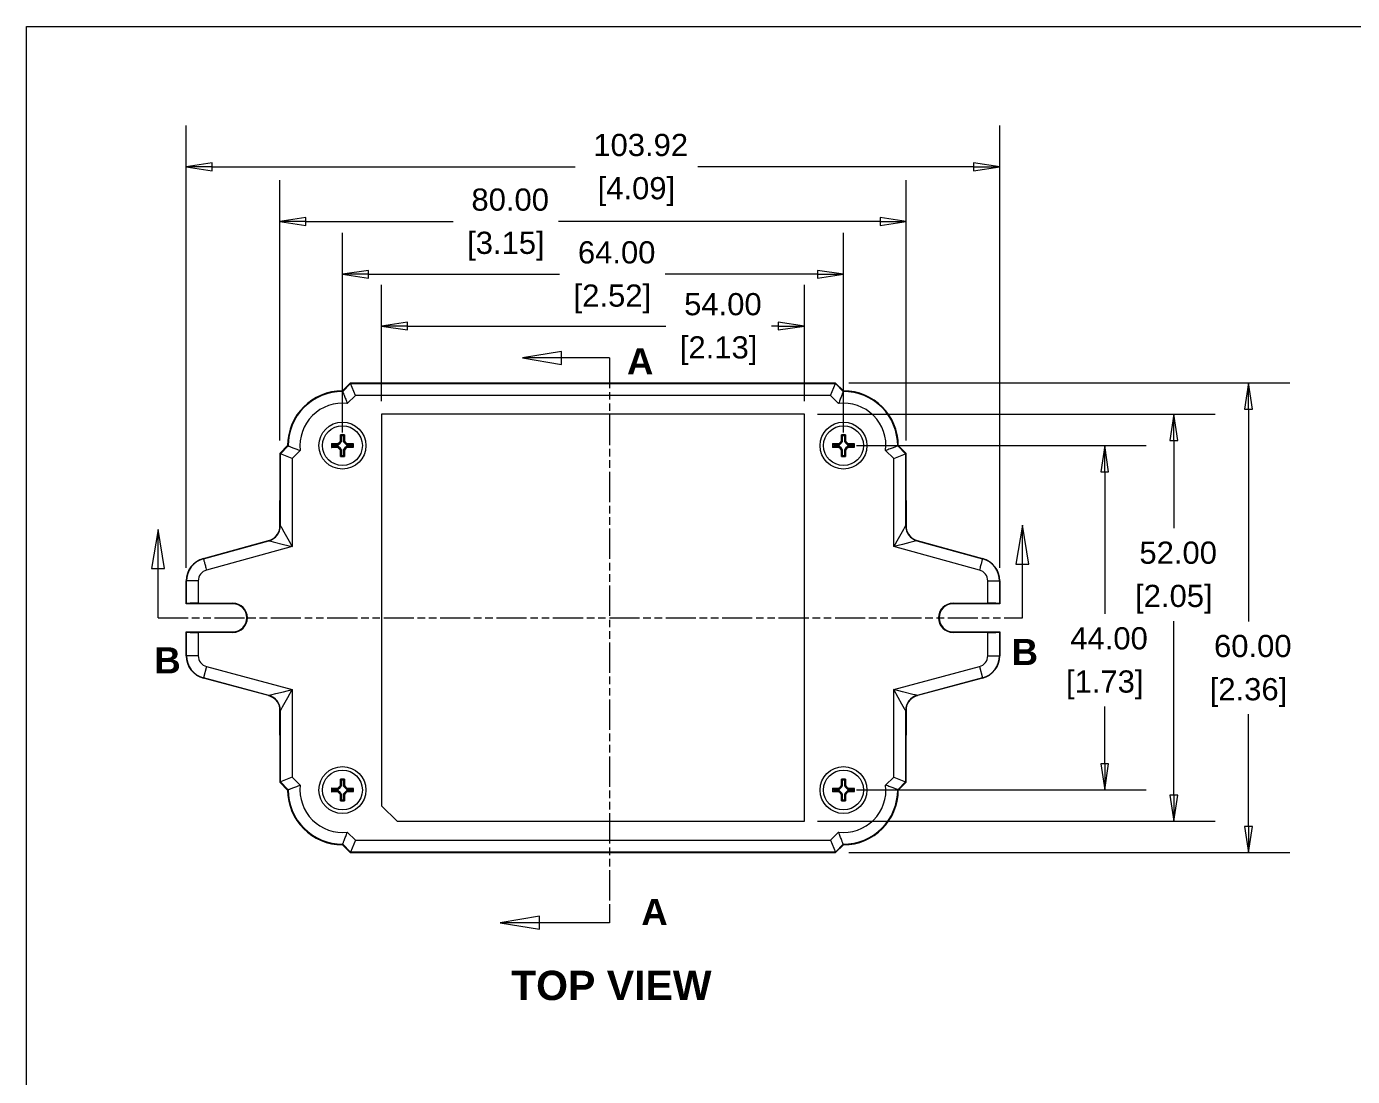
# Model space of a CAD drawing. Header units: millimetres. Extents: x 8 to 457, y 8 to 352.
# Drawn here: x 12.7 to 182.1, y 213 to 347.1 of the extents above; entities that cross this region are included whole.
import ezdxf

# ---------------------------------------------------------------- set-up
doc = ezdxf.new("R2010")
doc.units = ezdxf.units.MM
doc.header["$LTSCALE"] = 1.666667
doc.linetypes.add('DOUBLE_DASH_CHAIN', pattern=[1.2403, 0.6614, -0.0827, 0.1654, -0.0827, 0.1654, -0.0827])
for name, color, linetype, lineweight in [('Dimension (ANSI)', 7, 'Continuous', 9), ('Section Line (ANSI)', 7, 'DOUBLE_DASH_CHAIN', 9), ('Sketch Geometry (ANSI)', 7, 'Continuous', 9), ('Symbol (ANSI)', 7, 'Continuous', 9), ('Visible (ANSI)', 7, 'Continuous', 9), ('Visible Narrow (ANSI)', 7, 'Continuous', 9)]:
    doc.layers.add(name, color=color, linetype=linetype, lineweight=lineweight)
doc.styles.add('Label Text (ANSI)', font='arialbd.ttf')
doc.styles.add('Note Text (ANSI)', font='arial.ttf')
doc.styles.add('Text Style95', font='arialbd.ttf')
doc.dimstyles.new('Default - mm_inch (ANSI)', dxfattribs={"dimscale": 1.666667, "dimtxt": 1.7, "dimasz": 2, "dimexe": 3.175, "dimexo": 1, "dimgap": 0.8, "dimtad": 0, "dimtih": 1, "dimtoh": 1, "dimrnd": 1e-08, "dimzin": 4, "dimdsep": 46, "dimtxsty": 'Note Text (ANSI)', "dimblk": 'Filled-1', "dimcen": 0.09, "dimdle": 10, "dimclrd": 256, "dimclre": 256, "dimclrt": 256, "dimadec": 1, "dimazin": 0, "dimtfac": 1.176471, "dimtofl": 0, "dimtmove": 0, "dimatfit": 3, "dimfxl": 0, "dimtolj": 1, "dimtzin": 0, "dimlwd": -1, "dimlwe": -1, "dimarcsym": 0})

# ---------------------------------------------------------------- blocks, each defined once
blk = doc.blocks.new('Borders Default Border')
at = {"layer": 'Sketch Geometry (ANSI)', "flags": 128}
blk.add_lwpolyline([(7.62, 7.62), (7.62, 208.28), (271.78, 208.28), (271.78, 7.62), (7.62, 7.62)], dxfattribs=at)
blk = doc.blocks.new('2dTransSection0')
at = {"layer": 'Section Line (ANSI)', "linetype": 'Continuous'}
for p, q in [((48.62, 183.38), (45.62, 182.88)), ((48.62, 182.38), (48.62, 183.38)), ((48.62, 182.88), (45.62, 182.88)), ((45.62, 182.88), (48.62, 182.38)), ((52.31, 182.88), (48.62, 182.88)), ((52.31, 182.88), (52.31, 181.47)), ((52.31, 140.99), (52.31, 139.58)), ((46.93, 140.08), (43.93, 139.58)), ((46.93, 139.58), (43.93, 139.58)), ((43.93, 139.58), (46.93, 139.08)), ((46.93, 139.08), (46.93, 140.08)), ((52.31, 139.58), (46.93, 139.58))]:
    blk.add_line(p, q, dxfattribs=at)
at = {"layer": 'Section Line (ANSI)', "linetype": 'DOUBLE_DASH_CHAIN', "ltscale": 2.110979}
blk.add_line((52.31, 182.88), (52.31, 139.58), dxfattribs=at)
at = {"layer": 'Section Line (ANSI)', "linetype": 'Continuous', "flags": 128}
for points in [[(48.62, 183.38), (45.62, 182.88), (48.62, 182.38), (48.62, 183.38)], [(46.93, 140.08), (43.93, 139.58), (46.93, 139.08), (46.93, 140.08)]]:
    blk.add_lwpolyline(points, dxfattribs=at)
at = {"layer": 'Section Line (ANSI)'}
for points in [[(48.62, 183.38), (45.62, 182.88), (48.62, 182.38), (48.62, 183.38)], [(46.93, 140.08), (43.93, 139.58), (46.93, 139.08), (46.93, 140.08)]]:
    blk.add_solid(points, dxfattribs=at)
at = {"layer": 'Section Line (ANSI)', "char_height": 2, "attachment_point": 7, "style": 'Label Text (ANSI)'}
for insert in [(53.64, 181.62), (54.74, 139.41)]:
    blk.add_mtext('A', dxfattribs=dict(at, insert=insert))
blk = doc.blocks.new('2dTransSection1')
at = {"layer": 'Section Line (ANSI)', "linetype": 'Continuous'}
for p, q in [((17.7, 169.73), (17.2, 166.73)), ((17.7, 166.73), (17.7, 169.73)), ((18.2, 166.73), (17.7, 169.73)), ((83.94, 170.06), (83.44, 167.06)), ((83.94, 167.06), (83.94, 170.06)), ((84.44, 167.06), (83.94, 170.06)), ((17.2, 166.73), (18.2, 166.73)), ((17.7, 162.95), (17.7, 166.73)), ((83.44, 167.06), (84.44, 167.06)), ((83.94, 162.95), (83.94, 167.06)), ((17.7, 162.95), (19.08, 162.95)), ((82.56, 162.95), (83.94, 162.95))]:
    blk.add_line(p, q, dxfattribs=at)
at = {"layer": 'Section Line (ANSI)', "linetype": 'DOUBLE_DASH_CHAIN', "ltscale": 2.09163}
blk.add_line((17.7, 162.95), (83.94, 162.95), dxfattribs=at)
at = {"layer": 'Section Line (ANSI)', "linetype": 'Continuous', "flags": 128}
for points in [[(18.2, 166.73), (17.7, 169.73), (17.2, 166.73), (18.2, 166.73)], [(84.44, 167.06), (83.94, 170.06), (83.44, 167.06), (84.44, 167.06)]]:
    blk.add_lwpolyline(points, dxfattribs=at)
at = {"layer": 'Section Line (ANSI)'}
for points in [[(18.2, 166.73), (17.7, 169.73), (17.2, 166.73), (18.2, 166.73)], [(84.44, 167.06), (83.94, 170.06), (83.44, 167.06), (84.44, 167.06)]]:
    blk.add_solid(points, dxfattribs=at)
at = {"layer": 'Section Line (ANSI)', "char_height": 2, "attachment_point": 7, "style": 'Label Text (ANSI)'}
for insert in [(17.42, 158.69), (83.12, 159.33)]:
    blk.add_mtext('B', dxfattribs=dict(at, insert=insert))
blk = doc.blocks.new('Filled-1')
at = {"color": 0}
for p, q in [((0, 0), (-1, 0.15)), ((-1, 0.15), (-1, -0.15)), ((-1, 0), (0, 0)), ((-1, -0.15), (0, 0))]:
    blk.add_line(p, q, dxfattribs=at)
at = {"color": 0, "flags": 128}
blk.add_lwpolyline([(-1, -0.15), (0, 0), (-1, 0.15), (-1, -0.15)], dxfattribs=at)
at = {"color": 0}
blk.add_solid([(-1, -0.15), (0, 0), (-1, 0.15), (-1, -0.15)], dxfattribs=at)
blk = doc.blocks.new('*D13')
at = {"layer": 'Defpoints', "color": 0, "transparency": 16777216}
for p in [(116.05, 301.59), (116.05, 241.59), (168.78, 241.59)]:
    blk.add_point(p, dxfattribs=at)
at = {"layer": 'Dimension (ANSI)', "transparency": 16777216}
for p, q in [((117.72, 301.59), (174.07, 301.59)), ((168.78, 298.25), (168.78, 271.12)), ((168.78, 244.92), (168.78, 259.26)), ((117.72, 241.59), (174.07, 241.59))]:
    blk.add_line(p, q, dxfattribs=at)
at = {"layer": 'Dimension (ANSI)', "transparency": 16777216, "xscale": 3.333333333333333, "yscale": 3.333333333333333, "zscale": 3.333333333333333}
for p, rotation in [((168.78, 301.59), 90), ((168.78, 241.59), 270)]:
    blk.add_blockref('Filled-1', p, dxfattribs=dict(at, rotation=rotation))
at = {"layer": 'Dimension (ANSI)', "transparency": 16777216, "char_height": 2.833, "attachment_point": 5, "style": 'Note Text (ANSI)'}
for s, insert in [('\\A1; 60.00', (168.78, 267.97)), ('\\A1;[2.36]', (168.78, 262.04))]:
    blk.add_mtext(s, dxfattribs=dict(at, insert=insert))
blk = doc.blocks.new('*D17')
at = {"layer": 'Defpoints', "color": 0, "transparency": 16777216}
for p in [(125.05, 322.22), (45.05, 292.59), (125.05, 292.59)]:
    blk.add_point(p, dxfattribs=at)
at = {"layer": 'Dimension (ANSI)', "transparency": 16777216}
for p, q in [((45.05, 294.25), (45.05, 327.51)), ((125.05, 294.25), (125.05, 327.51)), ((48.39, 322.22), (67.19, 322.22)), ((121.72, 322.22), (80.67, 322.22))]:
    blk.add_line(p, q, dxfattribs=at)
at = {"layer": 'Dimension (ANSI)', "transparency": 16777216, "xscale": 3.333333333333333, "yscale": 3.333333333333333, "zscale": 3.333333333333333, "rotation": 180}
blk.add_blockref('Filled-1', (45.05, 322.22), dxfattribs=at)
at = {"layer": 'Dimension (ANSI)', "transparency": 16777216, "xscale": 3.333333333333333, "yscale": 3.333333333333333, "zscale": 3.333333333333333}
blk.add_blockref('Filled-1', (125.05, 322.22), dxfattribs=at)
at = {"layer": 'Dimension (ANSI)', "transparency": 16777216, "char_height": 2.833, "attachment_point": 5, "style": 'Note Text (ANSI)'}
for s, insert in [('\\A1; 80.00', (73.93, 325)), ('\\A1;[3.15]', (73.93, 319.07))]:
    blk.add_mtext(s, dxfattribs=dict(at, insert=insert))
blk = doc.blocks.new('*D18')
at = {"layer": 'Defpoints', "color": 0, "transparency": 16777216}
for p in [(53.05, 315.48), (53.05, 293.59), (117.05, 293.59)]:
    blk.add_point(p, dxfattribs=at)
at = {"layer": 'Dimension (ANSI)', "transparency": 16777216}
for p, q in [((53.05, 295.25), (53.05, 320.77)), ((117.05, 295.25), (117.05, 320.77)), ((56.39, 315.48), (80.79, 315.48)), ((113.72, 315.48), (94.27, 315.48))]:
    blk.add_line(p, q, dxfattribs=at)
at = {"layer": 'Dimension (ANSI)', "transparency": 16777216, "xscale": 3.333333333333333, "yscale": 3.333333333333333, "zscale": 3.333333333333333, "rotation": 180}
blk.add_blockref('Filled-1', (53.05, 315.48), dxfattribs=at)
at = {"layer": 'Dimension (ANSI)', "transparency": 16777216, "xscale": 3.333333333333333, "yscale": 3.333333333333333, "zscale": 3.333333333333333}
blk.add_blockref('Filled-1', (117.05, 315.48), dxfattribs=at)
at = {"layer": 'Dimension (ANSI)', "transparency": 16777216, "char_height": 2.833, "attachment_point": 5, "style": 'Note Text (ANSI)'}
for s, insert in [('\\A1; 64.00', (87.53, 318.26)), ('\\A1;[2.52]', (87.53, 312.33))]:
    blk.add_mtext(s, dxfattribs=dict(at, insert=insert))
blk = doc.blocks.new('*D19')
at = {"layer": 'Defpoints', "color": 0, "transparency": 16777216}
for p in [(117.05, 293.59), (117.05, 249.59), (150.42, 249.59)]:
    blk.add_point(p, dxfattribs=at)
at = {"layer": 'Dimension (ANSI)', "transparency": 16777216}
for p, q in [((118.72, 293.59), (155.71, 293.59)), ((150.42, 290.25), (150.42, 272.1)), ((150.42, 252.92), (150.42, 260.24)), ((118.72, 249.59), (155.71, 249.59))]:
    blk.add_line(p, q, dxfattribs=at)
at = {"layer": 'Dimension (ANSI)', "transparency": 16777216, "xscale": 3.333333333333333, "yscale": 3.333333333333333, "zscale": 3.333333333333333}
for p, rotation in [((150.42, 293.59), 90), ((150.42, 249.59), 270)]:
    blk.add_blockref('Filled-1', p, dxfattribs=dict(at, rotation=rotation))
at = {"layer": 'Dimension (ANSI)', "transparency": 16777216, "char_height": 2.833, "attachment_point": 5, "style": 'Note Text (ANSI)'}
for s, insert in [('\\A1; 44.00', (150.42, 268.95)), ('\\A1;[1.73]', (150.42, 263.02))]:
    blk.add_mtext(s, dxfattribs=dict(at, insert=insert))
blk = doc.blocks.new('*D35')
at = {"layer": 'Defpoints', "color": 0, "transparency": 16777216}
for p in [(137.01, 329.2), (33.09, 276.3), (137.01, 276.3)]:
    blk.add_point(p, dxfattribs=at)
at = {"layer": 'Dimension (ANSI)', "transparency": 16777216}
for p, q in [((33.09, 277.97), (33.09, 334.49)), ((137.01, 277.97), (137.01, 334.49)), ((36.42, 329.2), (82.77, 329.2)), ((133.68, 329.2), (98.43, 329.2))]:
    blk.add_line(p, q, dxfattribs=at)
at = {"layer": 'Dimension (ANSI)', "transparency": 16777216, "xscale": 3.333333333333333, "yscale": 3.333333333333333, "zscale": 3.333333333333333, "rotation": 180}
blk.add_blockref('Filled-1', (33.09, 329.2), dxfattribs=at)
at = {"layer": 'Dimension (ANSI)', "transparency": 16777216, "xscale": 3.333333333333333, "yscale": 3.333333333333333, "zscale": 3.333333333333333}
blk.add_blockref('Filled-1', (137.01, 329.2), dxfattribs=at)
at = {"layer": 'Dimension (ANSI)', "transparency": 16777216, "attachment_point": 5, "style": 'Note Text (ANSI)'}
for s, insert, char_height in [('\\A1; 103.92', (90.6, 331.98), 2.8333), ('\\A1;[4.09]', (90.6, 326.05), 2.833)]:
    blk.add_mtext(s, dxfattribs=dict(at, insert=insert, char_height=char_height))
blk = doc.blocks.new('*D36')
at = {"layer": 'Defpoints', "color": 0, "transparency": 16777216}
for p in [(112.05, 297.59), (112.05, 245.59), (159.25, 245.59)]:
    blk.add_point(p, dxfattribs=at)
at = {"layer": 'Dimension (ANSI)', "transparency": 16777216}
for p, q in [((113.72, 297.59), (164.54, 297.59)), ((159.25, 294.25), (159.25, 283.04)), ((159.25, 248.92), (159.25, 271.18)), ((113.72, 245.59), (164.54, 245.59))]:
    blk.add_line(p, q, dxfattribs=at)
at = {"layer": 'Dimension (ANSI)', "transparency": 16777216, "xscale": 3.333333333333333, "yscale": 3.333333333333333, "zscale": 3.333333333333333}
for p, rotation in [((159.25, 297.59), 90), ((159.25, 245.59), 270)]:
    blk.add_blockref('Filled-1', p, dxfattribs=dict(at, rotation=rotation))
at = {"layer": 'Dimension (ANSI)', "transparency": 16777216, "char_height": 2.833, "attachment_point": 5, "style": 'Note Text (ANSI)'}
for s, insert in [('\\A1; 52.00', (159.25, 279.89)), ('\\A1;[2.05]', (159.25, 273.96))]:
    blk.add_mtext(s, dxfattribs=dict(at, insert=insert))
blk = doc.blocks.new('*D37')
at = {"layer": 'Defpoints', "color": 0, "transparency": 16777216}
for p in [(112.05, 308.86), (58.05, 297.59), (112.05, 297.59)]:
    blk.add_point(p, dxfattribs=at)
at = {"layer": 'Dimension (ANSI)', "transparency": 16777216}
for p, q in [((58.05, 299.25), (58.05, 314.15)), ((112.05, 299.25), (112.05, 314.15)), ((61.39, 308.86), (94.36, 308.86)), ((108.72, 308.86), (107.84, 308.86))]:
    blk.add_line(p, q, dxfattribs=at)
at = {"layer": 'Dimension (ANSI)', "transparency": 16777216, "xscale": 3.333333333333333, "yscale": 3.333333333333333, "zscale": 3.333333333333333, "rotation": 180}
blk.add_blockref('Filled-1', (58.05, 308.86), dxfattribs=at)
at = {"layer": 'Dimension (ANSI)', "transparency": 16777216, "xscale": 3.333333333333333, "yscale": 3.333333333333333, "zscale": 3.333333333333333}
blk.add_blockref('Filled-1', (112.05, 308.86), dxfattribs=at)
at = {"layer": 'Dimension (ANSI)', "transparency": 16777216, "char_height": 2.833, "attachment_point": 5, "style": 'Note Text (ANSI)'}
for s, insert in [('\\A1; 54.00', (101.1, 311.64)), ('\\A1;[2.13]', (101.1, 305.71))]:
    blk.add_mtext(s, dxfattribs=dict(at, insert=insert))

msp = doc.modelspace()

# ---------------------------------------------------------------- linework, layer by layer
at = {"layer": 'Visible (ANSI)'}
for p, q in [((54.0517, 301.5869), (53.0517, 300.5869)), ((116.0517, 301.5869), (54.0517, 301.5869)), ((54.0847, 301.5073), (54.0517, 301.5869)), ((54.7058, 300.0079), (54.0847, 301.5073)), ((115.3976, 300.0079), (116.0187, 301.5073)), ((116.0187, 301.5073), (116.0517, 301.5869)), ((117.0517, 300.5869), (116.0517, 301.5869)), ((112.0517, 297.5869), (58.0517, 297.5869)), ((58.0517, 297.5869), (58.0517, 247.5869)), ((112.0517, 245.5869), (112.0517, 297.5869)), ((52.8017, 294.1644), (52.8017, 294.9644)), ((52.9428, 294.1128), (52.9428, 294.8411)), ((53.1606, 294.8411), (53.1606, 294.1128)), ((53.3017, 294.9644), (53.3017, 294.1644)), ((116.8017, 294.1644), (116.8017, 294.9644)), ((116.9428, 294.1128), (116.9428, 294.8411)), ((117.1606, 294.8411), (117.1606, 294.1128)), ((117.3017, 294.9644), (117.3017, 294.1644)), ((46.0517, 293.5869), (45.0517, 292.5869)), ((51.6742, 293.8369), (52.4742, 293.8369)), ((52.4742, 293.3369), (51.6742, 293.3369)), ((51.7975, 293.6959), (52.5258, 293.6959)), ((52.5258, 293.478), (51.7975, 293.478)), ((52.4742, 293.8369), (52.6517, 293.9869)), ((52.4742, 293.8369), (52.5258, 293.6959)), ((52.4742, 293.3369), (52.5258, 293.478)), ((52.6517, 293.1869), (52.4742, 293.3369)), ((52.5258, 293.6959), (52.7518, 293.8868)), ((52.7518, 293.287), (52.5258, 293.478)), ((52.6517, 293.9869), (52.8017, 294.1644)), ((52.6517, 293.9869), (52.7518, 293.8868)), ((52.6517, 293.1869), (52.7518, 293.287)), ((52.8017, 293.0094), (52.6517, 293.1869)), ((52.7518, 293.8868), (52.9428, 294.1128)), ((52.9428, 293.061), (52.7518, 293.287)), ((52.8017, 294.1644), (52.9428, 294.1128)), ((52.8017, 293.0094), (52.9428, 293.061)), ((52.8017, 292.2094), (52.8017, 293.0094)), ((52.9428, 292.3327), (52.9428, 293.061)), ((53.3017, 294.1644), (53.1606, 294.1128)), ((53.1606, 294.1128), (53.3516, 293.8868)), ((53.3516, 293.287), (53.1606, 293.061)), ((53.3017, 293.0094), (53.1606, 293.061)), ((53.1606, 293.061), (53.1606, 292.3327)), ((53.3017, 294.1644), (53.4517, 293.9869)), ((53.4517, 293.1869), (53.3017, 293.0094)), ((53.3017, 293.0094), (53.3017, 292.2094)), ((53.4517, 293.9869), (53.3516, 293.8868)), ((53.3516, 293.8868), (53.5776, 293.6959)), ((53.5776, 293.478), (53.3516, 293.287)), ((53.4517, 293.1869), (53.3516, 293.287)), ((53.4517, 293.9869), (53.6292, 293.8369)), ((53.6292, 293.3369), (53.4517, 293.1869)), ((53.6292, 293.8369), (53.5776, 293.6959)), ((53.5776, 293.6959), (54.3059, 293.6959)), ((53.6292, 293.3369), (53.5776, 293.478)), ((54.3059, 293.478), (53.5776, 293.478)), ((53.6292, 293.8369), (54.4292, 293.8369)), ((54.4292, 293.3369), (53.6292, 293.3369)), ((115.6742, 293.8369), (116.4742, 293.8369)), ((116.4742, 293.3369), (115.6742, 293.3369)), ((115.7975, 293.6959), (116.5258, 293.6959)), ((116.5258, 293.478), (115.7975, 293.478)), ((116.4742, 293.8369), (116.6517, 293.9869)), ((116.4742, 293.8369), (116.5258, 293.6959)), ((116.4742, 293.3369), (116.5258, 293.478)), ((116.6517, 293.1869), (116.4742, 293.3369)), ((116.5258, 293.6959), (116.7518, 293.8868)), ((116.7518, 293.287), (116.5258, 293.478)), ((116.6517, 293.9869), (116.8017, 294.1644)), ((116.6517, 293.9869), (116.7518, 293.8868)), ((116.6517, 293.1869), (116.7518, 293.287)), ((116.8017, 293.0094), (116.6517, 293.1869)), ((116.7518, 293.8868), (116.9428, 294.1128)), ((116.9428, 293.061), (116.7518, 293.287)), ((116.8017, 294.1644), (116.9428, 294.1128)), ((116.8017, 293.0094), (116.9428, 293.061)), ((116.8017, 292.2094), (116.8017, 293.0094)), ((116.9428, 292.3327), (116.9428, 293.061)), ((117.3017, 294.1644), (117.1606, 294.1128)), ((117.1606, 294.1128), (117.3516, 293.8868)), ((117.3516, 293.287), (117.1606, 293.061)), ((117.3017, 293.0094), (117.1606, 293.061)), ((117.1606, 293.061), (117.1606, 292.3327)), ((117.3017, 294.1644), (117.4517, 293.9869)), ((117.4517, 293.1869), (117.3017, 293.0094)), ((117.3017, 293.0094), (117.3017, 292.2094)), ((117.4517, 293.9869), (117.3516, 293.8868)), ((117.3516, 293.8868), (117.5776, 293.6959)), ((117.5776, 293.478), (117.3516, 293.287)), ((117.4517, 293.1869), (117.3516, 293.287)), ((117.4517, 293.9869), (117.6292, 293.8369)), ((117.6292, 293.3369), (117.4517, 293.1869)), ((117.6292, 293.8369), (117.5776, 293.6959)), ((117.5776, 293.6959), (118.3059, 293.6959)), ((117.6292, 293.3369), (117.5776, 293.478)), ((118.3059, 293.478), (117.5776, 293.478)), ((117.6292, 293.8369), (118.4292, 293.8369)), ((118.4292, 293.3369), (117.6292, 293.3369)), ((125.0517, 292.5869), (124.0517, 293.5869)), ((45.0517, 292.5869), (45.0517, 286.5869)), ((45.1313, 292.554), (45.0517, 292.5869)), ((46.6308, 291.9328), (45.1313, 292.554)), ((123.4726, 291.9328), (124.9721, 292.554)), ((124.9721, 292.554), (125.0517, 292.5869)), ((125.0517, 286.5869), (125.0517, 292.5869)), ((45.0517, 286.5869), (45.091, 286.5869)), ((45.0517, 282.9936), (45.0517, 286.5869)), ((45.091, 286.5869), (45.091, 283.388)), ((125.0125, 283.388), (125.0125, 286.5869)), ((125.0125, 286.5869), (125.0517, 286.5869)), ((125.0517, 286.5869), (125.0517, 282.9936)), ((35.2856, 279.1635), (43.6227, 281.4605)), ((126.4807, 281.4605), (134.8179, 279.1635)), ((33.091, 273.3762), (33.091, 276.3037)), ((137.0124, 276.3037), (137.0124, 273.3762)), ((33.1313, 273.4165), (33.091, 273.3762)), ((39.0517, 273.3762), (33.091, 273.3762)), ((34.6308, 273.4548), (39.0517, 273.4548)), ((131.0517, 273.4548), (135.4726, 273.4548)), ((137.0124, 273.3762), (131.0517, 273.3762)), ((136.9721, 273.4165), (137.0124, 273.3762)), ((33.091, 266.7362), (33.091, 269.7976)), ((33.091, 269.7976), (39.0517, 269.7976)), ((33.1313, 269.7573), (33.091, 269.7976)), ((39.0517, 269.7191), (34.6308, 269.7191)), ((131.0517, 269.7976), (137.0124, 269.7976)), ((135.4726, 269.7191), (131.0517, 269.7191)), ((136.9721, 269.7573), (137.0124, 269.7976)), ((137.0124, 269.7976), (137.0124, 266.7362)), ((43.6091, 261.646), (35.2854, 263.8764)), ((134.818, 263.8764), (126.4943, 261.646)), ((45.0517, 256.5869), (45.0517, 260.1093)), ((45.091, 259.7148), (45.091, 256.5869)), ((125.0125, 256.5869), (125.0125, 259.7148)), ((125.0517, 260.1093), (125.0517, 256.5869)), ((45.0517, 256.5869), (45.0517, 250.5869)), ((45.091, 256.5869), (45.0517, 256.5869)), ((125.0517, 256.5869), (125.0125, 256.5869)), ((125.0517, 250.5869), (125.0517, 256.5869)), ((46.6308, 251.241), (45.1313, 250.6199)), ((52.8017, 250.1644), (52.8017, 250.9644)), ((52.9428, 250.1128), (52.9428, 250.8411)), ((53.1606, 250.8411), (53.1606, 250.1128)), ((53.3017, 250.9644), (53.3017, 250.1644)), ((116.8017, 250.1644), (116.8017, 250.9644)), ((116.9428, 250.1128), (116.9428, 250.8411)), ((117.1606, 250.8411), (117.1606, 250.1128)), ((117.3017, 250.9644), (117.3017, 250.1644)), ((123.4726, 251.241), (124.9721, 250.6199)), ((45.1313, 250.6199), (45.0517, 250.5869)), ((45.0517, 250.5869), (46.0517, 249.5869)), ((51.6742, 249.8369), (52.4742, 249.8369)), ((52.4742, 249.3369), (51.6742, 249.3369)), ((51.7975, 249.6959), (52.5258, 249.6959)), ((52.5258, 249.478), (51.7975, 249.478)), ((52.4742, 249.8369), (52.6517, 249.9869)), ((52.4742, 249.8369), (52.5258, 249.6959)), ((52.4742, 249.3369), (52.5258, 249.478)), ((52.6517, 249.1869), (52.4742, 249.3369)), ((52.5258, 249.6959), (52.7518, 249.8868)), ((52.7518, 249.287), (52.5258, 249.478)), ((52.6517, 249.9869), (52.8017, 250.1644)), ((52.6517, 249.9869), (52.7518, 249.8868)), ((52.6517, 249.1869), (52.7518, 249.287)), ((52.8017, 249.0094), (52.6517, 249.1869)), ((52.7518, 249.8868), (52.9428, 250.1128)), ((52.9428, 249.061), (52.7518, 249.287)), ((52.8017, 250.1644), (52.9428, 250.1128)), ((52.8017, 249.0094), (52.9428, 249.061)), ((52.8017, 248.2094), (52.8017, 249.0094)), ((52.9428, 248.3327), (52.9428, 249.061)), ((53.3017, 250.1644), (53.1606, 250.1128)), ((53.1606, 250.1128), (53.3516, 249.8868)), ((53.3516, 249.287), (53.1606, 249.061)), ((53.3017, 249.0094), (53.1606, 249.061)), ((53.1606, 249.061), (53.1606, 248.3327)), ((53.3017, 250.1644), (53.4517, 249.9869)), ((53.4517, 249.1869), (53.3017, 249.0094)), ((53.3017, 249.0094), (53.3017, 248.2094)), ((53.4517, 249.9869), (53.3516, 249.8868)), ((53.3516, 249.8868), (53.5776, 249.6959)), ((53.5776, 249.478), (53.3516, 249.287)), ((53.4517, 249.1869), (53.3516, 249.287)), ((53.4517, 249.9869), (53.6292, 249.8369)), ((53.6292, 249.3369), (53.4517, 249.1869)), ((53.6292, 249.8369), (53.5776, 249.6959)), ((53.5776, 249.6959), (54.3059, 249.6959)), ((53.6292, 249.3369), (53.5776, 249.478)), ((54.3059, 249.478), (53.5776, 249.478)), ((53.6292, 249.8369), (54.4292, 249.8369)), ((54.4292, 249.3369), (53.6292, 249.3369)), ((115.6742, 249.8369), (116.4742, 249.8369)), ((116.4742, 249.3369), (115.6742, 249.3369)), ((115.7975, 249.6959), (116.5258, 249.6959)), ((116.5258, 249.478), (115.7975, 249.478)), ((116.4742, 249.8369), (116.6517, 249.9869)), ((116.4742, 249.8369), (116.5258, 249.6959)), ((116.4742, 249.3369), (116.5258, 249.478)), ((116.6517, 249.1869), (116.4742, 249.3369)), ((116.5258, 249.6959), (116.7518, 249.8868)), ((116.7518, 249.287), (116.5258, 249.478)), ((116.6517, 249.9869), (116.8017, 250.1644)), ((116.6517, 249.9869), (116.7518, 249.8868)), ((116.6517, 249.1869), (116.7518, 249.287)), ((116.8017, 249.0094), (116.6517, 249.1869)), ((116.7518, 249.8868), (116.9428, 250.1128)), ((116.9428, 249.061), (116.7518, 249.287)), ((116.8017, 250.1644), (116.9428, 250.1128)), ((116.8017, 249.0094), (116.9428, 249.061)), ((116.8017, 248.2094), (116.8017, 249.0094)), ((116.9428, 248.3327), (116.9428, 249.061)), ((117.3017, 250.1644), (117.1606, 250.1128)), ((117.1606, 250.1128), (117.3516, 249.8868)), ((117.3516, 249.287), (117.1606, 249.061)), ((117.3017, 249.0094), (117.1606, 249.061)), ((117.1606, 249.061), (117.1606, 248.3327)), ((117.3017, 250.1644), (117.4517, 249.9869)), ((117.4517, 249.1869), (117.3017, 249.0094)), ((117.3017, 249.0094), (117.3017, 248.2094)), ((117.4517, 249.9869), (117.3516, 249.8868)), ((117.3516, 249.8868), (117.5776, 249.6959)), ((117.5776, 249.478), (117.3516, 249.287)), ((117.4517, 249.1869), (117.3516, 249.287)), ((117.4517, 249.9869), (117.6292, 249.8369)), ((117.6292, 249.3369), (117.4517, 249.1869)), ((117.6292, 249.8369), (117.5776, 249.6959)), ((117.5776, 249.6959), (118.3059, 249.6959)), ((117.6292, 249.3369), (117.5776, 249.478)), ((118.3059, 249.478), (117.5776, 249.478)), ((117.6292, 249.8369), (118.4292, 249.8369)), ((118.4292, 249.3369), (117.6292, 249.3369)), ((124.0517, 249.5869), (125.0517, 250.5869)), ((124.9721, 250.6199), (125.0517, 250.5869)), ((58.0517, 247.5869), (60.0517, 245.5869)), ((60.0517, 245.5869), (112.0517, 245.5869)), ((53.0517, 242.5869), (54.0517, 241.5869)), ((54.7058, 243.166), (54.0847, 241.6665)), ((115.3976, 243.166), (116.0187, 241.6665)), ((116.0517, 241.5869), (117.0517, 242.5869)), ((54.0847, 241.6665), (54.0517, 241.5869)), ((54.0517, 241.5869), (116.0517, 241.5869)), ((116.0187, 241.6665), (116.0517, 241.5869))]:
    msp.add_line(p, q, dxfattribs=at)
for centre, radius in [((53.0517, 293.5869), 3), ((117.0517, 293.5869), 3), ((53.0517, 293.5869), 2.545), ((117.0517, 293.5869), 2.545), ((53.0517, 249.5869), 3), ((117.0517, 249.5869), 3), ((53.0517, 249.5869), 2.545), ((117.0517, 249.5869), 2.545)]:
    msp.add_circle(centre, radius, dxfattribs=at)
for centre, radius, start, end in [((53.0517, 293.5869), 7, 90, 180), ((117.0517, 293.5869), 7, 0, 90), ((53.0517, 293.5869), 1.4, 79.713439, 100.286561), ((53.0517, 293.5869), 1.2589, 85.035875, 94.964125), ((117.0517, 293.5869), 1.4, 79.713439, 100.286561), ((117.0517, 293.5869), 1.2589, 85.035875, 94.964125), ((53.0517, 293.5869), 1.4, 169.713439, 190.286561), ((53.0517, 293.5869), 1.2589, 175.035875, 184.964125), ((53.0517, 293.5869), 1.2589, 355.035875, 4.964125), ((53.0517, 293.5869), 1.4, 349.713439, 10.286561), ((117.0517, 293.5869), 1.4, 169.713439, 190.286561), ((117.0517, 293.5869), 1.2589, 175.035875, 184.964125), ((117.0517, 293.5869), 1.2589, 355.035875, 4.964125), ((117.0517, 293.5869), 1.4, 349.713439, 10.286561), ((53.0517, 293.5869), 1.4, 259.713439, 280.286561), ((53.0517, 293.5869), 1.2589, 265.035875, 274.964125), ((117.0517, 293.5869), 1.4, 259.713439, 280.286561), ((117.0517, 293.5869), 1.2589, 265.035875, 274.964125), ((36.0517, 276.3037), 2.9607, 104.997335, 180), ((134.0517, 276.3037), 2.9607, 0, 75.002665), ((39.0517, 271.5869), 1.8678, 270, 90), ((39.0517, 271.5869), 1.7893, 270, 90), ((131.0517, 271.5869), 1.8678, 90, 270), ((131.0517, 271.5869), 1.7893, 90, 270), ((36.0517, 266.7362), 2.9607, 180, 255), ((134.0517, 266.7362), 2.9607, 285, 0), ((53.0517, 249.5869), 1.4, 79.713439, 100.286561), ((53.0517, 249.5869), 1.2589, 85.035875, 94.964125), ((117.0517, 249.5869), 1.4, 79.713439, 100.286561), ((117.0517, 249.5869), 1.2589, 85.035875, 94.964125), ((53.0517, 249.5869), 7, 180, 270), ((53.0517, 249.5869), 1.4, 169.713439, 190.286561), ((53.0517, 249.5869), 1.2589, 175.035875, 184.964125), ((53.0517, 249.5869), 1.2589, 355.035875, 4.964125), ((53.0517, 249.5869), 1.4, 349.713439, 10.286561), ((117.0517, 249.5869), 1.4, 169.713439, 190.286561), ((117.0517, 249.5869), 1.2589, 175.035875, 184.964125), ((117.0517, 249.5869), 7, 270, 0), ((117.0517, 249.5869), 1.2589, 355.035875, 4.964125), ((117.0517, 249.5869), 1.4, 349.713439, 10.286561), ((53.0517, 249.5869), 1.4, 259.713439, 280.286561), ((53.0517, 249.5869), 1.2589, 265.035875, 274.964125), ((117.0517, 249.5869), 1.4, 259.713439, 280.286561), ((117.0517, 249.5869), 1.2589, 265.035875, 274.964125)]:
    msp.add_arc(centre, radius, start, end, dxfattribs=at)
for centre, major_axis, ratio, start_param, end_param in [((43.0903, 283.389), (-1.5918, 1.2126), 0.99945864, 2.49087303, 3.63034237), ((127.0131, 283.389), (-1.5918, -1.2126), 0.99945864, 5.79443559, 6.93390493), ((34.6308, 273.4155), (-1.5, 0), 0.02618592, 4.71238898, 6.25700537), ((135.4726, 273.4155), (1.5, 0), 0.02618592, 0.02617994, 1.57079633), ((34.6308, 269.7584), (-1.5, 0), 0.02618592, 0.02617994, 1.57079633), ((135.4726, 269.7584), (1.5, 0), 0.02618592, 4.71238898, 6.25700537), ((43.0903, 259.7138), (1.5876, 1.2182), 0.99945573, 5.79091966, 6.93742086), ((127.0131, 259.7138), (1.5876, -1.2182), 0.99945573, 2.4873571, 3.6338583)]:
    msp.add_ellipse(centre, major_axis=major_axis, ratio=ratio, start_param=start_param, end_param=end_param, dxfattribs=at)
for points, degree in [([(53.0846, 300.5073), (53.0737, 300.5338), (53.0627, 300.5604), (53.0517, 300.5869)], 3), ([(117.0188, 300.5073), (117.0298, 300.5338), (117.0407, 300.5604), (117.0517, 300.5869)], 3), ([(52.8017, 294.9644), (52.8755, 294.9028), (52.9428, 294.8411)], 2), ([(53.3017, 294.9644), (53.2279, 294.9028), (53.1606, 294.8411)], 2), ([(116.8017, 294.9644), (116.8755, 294.9028), (116.9428, 294.8411)], 2), ([(117.3017, 294.9644), (117.2279, 294.9028), (117.1606, 294.8411)], 2), ([(46.1314, 293.554), (46.1048, 293.565), (46.0782, 293.5759), (46.0517, 293.5869)], 3), ([(51.7975, 293.6959), (51.7359, 293.7631), (51.6742, 293.8369)], 2), ([(51.6742, 293.3369), (51.7359, 293.4108), (51.7975, 293.478)], 2), ([(54.3059, 293.6959), (54.3676, 293.7631), (54.4292, 293.8369)], 2), ([(54.4292, 293.3369), (54.3676, 293.4108), (54.3059, 293.478)], 2), ([(115.7975, 293.6959), (115.7359, 293.7631), (115.6742, 293.8369)], 2), ([(115.6742, 293.3369), (115.7359, 293.4108), (115.7975, 293.478)], 2), ([(118.3059, 293.6959), (118.3676, 293.7631), (118.4292, 293.8369)], 2), ([(118.4292, 293.3369), (118.3676, 293.4108), (118.3059, 293.478)], 2), ([(123.972, 293.554), (123.9986, 293.565), (124.0252, 293.5759), (124.0517, 293.5869)], 3), ([(52.8017, 292.2094), (52.8755, 292.2711), (52.9428, 292.3327)], 2), ([(53.3017, 292.2094), (53.2279, 292.2711), (53.1606, 292.3327)], 2), ([(116.8017, 292.2094), (116.8755, 292.2711), (116.9428, 292.3327)], 2), ([(117.3017, 292.2094), (117.2279, 292.2711), (117.1606, 292.3327)], 2), ([(45.091, 283.388), (45.091, 283.2797), (45.0823, 283.1722), (45.0648, 283.0654)], 3), ([(125.0386, 283.0654), (125.0212, 283.1722), (125.0125, 283.2797), (125.0125, 283.388)], 3), ([(45.0648, 260.0374), (45.0823, 259.9306), (45.091, 259.8231), (45.091, 259.7148)], 3), ([(125.0125, 259.7148), (125.0125, 259.8231), (125.0212, 259.9306), (125.0386, 260.0374)], 3), ([(52.8017, 250.9644), (52.8755, 250.9028), (52.9428, 250.8411)], 2), ([(53.3017, 250.9644), (53.2279, 250.9028), (53.1606, 250.8411)], 2), ([(116.8017, 250.9644), (116.8755, 250.9028), (116.9428, 250.8411)], 2), ([(117.3017, 250.9644), (117.2279, 250.9028), (117.1606, 250.8411)], 2), ([(46.1314, 249.6198), (46.1048, 249.6089), (46.0782, 249.5979), (46.0517, 249.5869)], 3), ([(51.7975, 249.6959), (51.7359, 249.7631), (51.6742, 249.8369)], 2), ([(51.6742, 249.3369), (51.7359, 249.4108), (51.7975, 249.478)], 2), ([(54.3059, 249.6959), (54.3676, 249.7631), (54.4292, 249.8369)], 2), ([(54.4292, 249.3369), (54.3676, 249.4108), (54.3059, 249.478)], 2), ([(115.7975, 249.6959), (115.7359, 249.7631), (115.6742, 249.8369)], 2), ([(115.6742, 249.3369), (115.7359, 249.4108), (115.7975, 249.478)], 2), ([(118.3059, 249.6959), (118.3676, 249.7631), (118.4292, 249.8369)], 2), ([(118.4292, 249.3369), (118.3676, 249.4108), (118.3059, 249.478)], 2), ([(123.972, 249.6198), (123.9986, 249.6089), (124.0252, 249.5979), (124.0517, 249.5869)], 3), ([(52.8017, 248.2094), (52.8755, 248.2711), (52.9428, 248.3327)], 2), ([(53.3017, 248.2094), (53.2279, 248.2711), (53.1606, 248.3327)], 2), ([(116.8017, 248.2094), (116.8755, 248.2711), (116.9428, 248.3327)], 2), ([(117.3017, 248.2094), (117.2279, 248.2711), (117.1606, 248.3327)], 2), ([(53.0846, 242.6666), (53.0737, 242.64), (53.0627, 242.6135), (53.0517, 242.5869)], 3), ([(117.0188, 242.6666), (117.0298, 242.64), (117.0407, 242.6135), (117.0517, 242.5869)], 3)]:
    msp.add_open_spline(points, degree=degree, dxfattribs=at)
for points in [[(53.0846, 300.5073), (53.0857, 300.5046), (53.0911, 300.4916), (53.1098, 300.446), (53.1234, 300.4128), (53.1742, 300.2876), (53.2226, 300.1677), (53.3353, 299.8816), (53.4002, 299.7135), (53.5339, 299.3561), (53.6039, 299.1628), (53.6704, 298.9724)], [(117.0188, 300.5073), (117.0177, 300.5046), (117.0124, 300.4916), (116.9937, 300.446), (116.9801, 300.4128), (116.9292, 300.2876), (116.8808, 300.1677), (116.7681, 299.8816), (116.7032, 299.7135), (116.5696, 299.3561), (116.4995, 299.1628), (116.4331, 298.9724)], [(46.1314, 293.554), (46.1341, 293.5529), (46.1471, 293.5476), (46.1927, 293.5289), (46.2259, 293.5153), (46.3511, 293.4644), (46.471, 293.416), (46.7571, 293.3034), (46.9252, 293.2384), (47.2826, 293.1048), (47.4758, 293.0347), (47.6662, 292.9683)], [(123.972, 293.554), (123.9694, 293.5529), (123.9564, 293.5476), (123.9108, 293.5289), (123.8775, 293.5153), (123.7524, 293.4644), (123.6324, 293.416), (123.3464, 293.3034), (123.1782, 293.2384), (122.8209, 293.1048), (122.6276, 293.0347), (122.4372, 292.9683)], [(46.1314, 249.6198), (46.1341, 249.6209), (46.1471, 249.6263), (46.1927, 249.645), (46.2259, 249.6586), (46.3511, 249.7095), (46.471, 249.7579), (46.7571, 249.8705), (46.9252, 249.9354), (47.2826, 250.0691), (47.4758, 250.1392), (47.6662, 250.2056)], [(123.972, 249.6198), (123.9694, 249.6209), (123.9564, 249.6263), (123.9108, 249.645), (123.8775, 249.6586), (123.7524, 249.7095), (123.6324, 249.7579), (123.3464, 249.8705), (123.1782, 249.9354), (122.8209, 250.0691), (122.6276, 250.1392), (122.4372, 250.2056)], [(53.0846, 242.6666), (53.0857, 242.6693), (53.0911, 242.6823), (53.1098, 242.7279), (53.1234, 242.7611), (53.1742, 242.8863), (53.2226, 243.0062), (53.3353, 243.2923), (53.4002, 243.4604), (53.5339, 243.8178), (53.6039, 244.011), (53.6704, 244.2014)], [(117.0188, 242.6666), (117.0177, 242.6693), (117.0124, 242.6823), (116.9937, 242.7279), (116.9801, 242.7611), (116.9292, 242.8863), (116.8808, 243.0062), (116.7681, 243.2923), (116.7032, 243.4604), (116.5696, 243.8178), (116.4995, 244.011), (116.4331, 244.2014)]]:
    msp.add_open_spline(points, degree=3, knots=[0, 0, 0, 0, 0.00030245813, 0.00030245813, 0.00060491625, 0.00060491625, 0.0012098325, 0.0012098325, 0.00181474876, 0.00181474876, 0.00241966501, 0.00241966501, 0.00241966501, 0.00241966501], dxfattribs=at)
at = {"layer": 'Visible Narrow (ANSI)'}
for p, q in [((53.0846, 300.5073), (54.0847, 301.5073)), ((54.0847, 301.5073), (116.0187, 301.5073)), ((116.0187, 301.5073), (117.0188, 300.5073)), ((54.7058, 300.0079), (53.6704, 298.9724)), ((115.3976, 300.0079), (54.7058, 300.0079)), ((116.4331, 298.9724), (115.3976, 300.0079)), ((45.1313, 292.554), (46.1314, 293.554)), ((123.972, 293.554), (124.9721, 292.554)), ((45.1313, 283.3573), (45.1313, 292.554)), ((47.6662, 292.9683), (46.6308, 291.9328)), ((46.6308, 291.9328), (46.6308, 280.692)), ((123.4726, 291.9328), (122.4372, 292.9683)), ((123.4726, 280.692), (123.4726, 291.9328)), ((124.9721, 292.554), (124.9721, 283.3573)), ((45.091, 283.388), (45.1313, 283.3573)), ((45.1313, 283.3573), (45.1667, 283.2944)), ((45.1667, 283.2944), (45.2565, 283.1347)), ((45.2565, 283.1347), (45.5841, 282.5525)), ((124.706, 282.8843), (124.0376, 281.6962)), ((124.8469, 283.1347), (124.706, 282.8843)), ((124.9367, 283.2944), (124.8469, 283.1347)), ((124.9721, 283.3573), (124.9367, 283.2944)), ((124.9721, 283.3573), (125.0125, 283.388)), ((35.2961, 279.1247), (43.663, 281.4298)), ((43.663, 281.4298), (43.6227, 281.4605)), ((43.663, 281.4298), (43.7331, 281.4124)), ((43.7331, 281.4124), (43.9108, 281.3682)), ((43.9108, 281.3682), (44.1896, 281.2989)), ((44.1896, 281.2989), (45.5127, 280.97)), ((45.5841, 282.5525), (46.0658, 281.6962)), ((46.0658, 281.6962), (46.6308, 280.692)), ((124.0376, 281.6962), (123.4726, 280.692)), ((125.5442, 281.207), (124.5908, 280.97)), ((126.1926, 281.3682), (125.5442, 281.207)), ((126.3703, 281.4124), (126.1926, 281.3682)), ((126.4404, 281.4298), (126.3703, 281.4124)), ((126.4807, 281.4605), (126.4404, 281.4298)), ((126.4404, 281.4298), (134.8073, 279.1247)), ((46.6308, 280.692), (35.6883, 277.6774)), ((45.5127, 280.97), (46.6308, 280.692)), ((124.5908, 280.97), (123.4726, 280.692)), ((134.4151, 277.6774), (123.4726, 280.692)), ((35.2961, 279.1247), (35.2856, 279.1635)), ((134.8073, 279.1247), (134.8179, 279.1635)), ((33.1313, 276.3037), (33.091, 276.3037)), ((34.6308, 276.3037), (33.1313, 276.3037)), ((33.1313, 273.4165), (33.1313, 276.3037)), ((34.6308, 276.3037), (34.6308, 273.4548)), ((135.4726, 276.3037), (136.9721, 276.3037)), ((135.4726, 273.4548), (135.4726, 276.3037)), ((136.9721, 276.3037), (137.0124, 276.3037)), ((136.9721, 276.3037), (136.9721, 273.4165)), ((39.0517, 273.4548), (39.0517, 273.3762)), ((131.0517, 273.4548), (131.0517, 273.3762)), ((33.1313, 266.7362), (33.1313, 269.7573)), ((34.6308, 269.7191), (34.6308, 266.7362)), ((39.0517, 269.7191), (39.0517, 269.7976)), ((131.0517, 269.7191), (131.0517, 269.7976)), ((135.4726, 266.7362), (135.4726, 269.7191)), ((136.9721, 269.7573), (136.9721, 266.7362)), ((33.1313, 266.7362), (33.091, 266.7362)), ((34.6308, 266.7362), (33.1313, 266.7362)), ((135.4726, 266.7362), (136.9721, 266.7362)), ((136.9721, 266.7362), (137.0124, 266.7362)), ((35.6839, 265.3637), (35.2959, 263.9153)), ((35.6839, 265.3637), (46.6308, 262.4305)), ((123.4726, 262.4305), (134.4195, 265.3637)), ((134.4195, 265.3637), (134.8076, 263.9153)), ((35.2959, 263.9153), (35.2854, 263.8764)), ((43.6494, 261.677), (35.2959, 263.9153)), ((134.8076, 263.9153), (126.454, 261.677)), ((134.8076, 263.9153), (134.818, 263.8764)), ((43.6091, 261.646), (43.6494, 261.677)), ((43.6494, 261.677), (43.7198, 261.6947)), ((43.7198, 261.6947), (43.8984, 261.7399)), ((43.8984, 261.7399), (44.5497, 261.9045)), ((44.5497, 261.9045), (45.5075, 262.1466)), ((45.3974, 260.2222), (46.0658, 261.419)), ((45.5075, 262.1466), (46.6308, 262.4305)), ((46.0658, 261.419), (46.6308, 262.4305)), ((46.6308, 262.4305), (46.6308, 251.241)), ((124.5959, 262.1466), (123.4726, 262.4305)), ((124.0376, 261.419), (123.4726, 262.4305)), ((123.4726, 251.241), (123.4726, 262.4305)), ((124.5193, 260.5565), (124.0376, 261.419)), ((125.9249, 261.8107), (124.5959, 262.1466)), ((126.205, 261.7399), (125.9249, 261.8107)), ((126.3836, 261.6947), (126.205, 261.7399)), ((126.454, 261.677), (126.3836, 261.6947)), ((126.454, 261.677), (126.4943, 261.646)), ((45.1313, 259.7458), (45.091, 259.7148)), ((45.1313, 259.7458), (45.1667, 259.8091)), ((45.1313, 250.6199), (45.1313, 259.7458)), ((45.1667, 259.8091), (45.2565, 259.9699)), ((45.2565, 259.9699), (45.3974, 260.2222)), ((124.8469, 259.9699), (124.5193, 260.5565)), ((124.9367, 259.8091), (124.8469, 259.9699)), ((124.9721, 259.7458), (124.9367, 259.8091)), ((125.0125, 259.7148), (124.9721, 259.7458)), ((124.9721, 259.7458), (124.9721, 250.6199)), ((46.6308, 251.241), (47.6662, 250.2056)), ((122.4372, 250.2056), (123.4726, 251.241)), ((46.1314, 249.6198), (45.1313, 250.6199)), ((124.9721, 250.6199), (123.972, 249.6198)), ((53.6704, 244.2014), (54.7058, 243.166)), ((115.3976, 243.166), (116.4331, 244.2014)), ((54.0847, 241.6665), (53.0846, 242.6666)), ((54.7058, 243.166), (115.3976, 243.166)), ((117.0188, 242.6666), (116.0187, 241.6665)), ((116.0187, 241.6665), (54.0847, 241.6665))]:
    msp.add_line(p, q, dxfattribs=at)
for centre, radius, start, end in [((53.0517, 293.5869), 6.9204, 89.727716, 180.272284), ((117.0517, 293.5869), 6.9204, 359.727716, 90.272284), ((53.0517, 293.5869), 5.4209, 83.446923, 186.553077), ((117.0517, 293.5869), 5.4209, 353.446923, 96.553077), ((36.0517, 276.3037), 2.9204, 104.994544, 180), ((134.0517, 276.3037), 2.9204, 0, 75.005456), ((36.0517, 276.3037), 1.4209, 104.817376, 180), ((134.0517, 276.3037), 1.4209, 0, 75.182624), ((36.0517, 266.7362), 2.9204, 180, 255), ((36.0517, 266.7362), 1.4209, 180, 255), ((134.0517, 266.7362), 1.4209, 285, 0), ((134.0517, 266.7362), 2.9204, 285, 0), ((53.0517, 249.5869), 6.9204, 179.727716, 270.272284), ((53.0517, 249.5869), 5.4209, 173.446923, 276.553077), ((117.0517, 249.5869), 5.4209, 263.446923, 6.553077), ((117.0517, 249.5869), 6.9204, 269.727716, 0.272284)]:
    msp.add_arc(centre, radius, start, end, dxfattribs=at)
for centre, major_axis, ratio, start_param, end_param in [((43.132, 283.3573), (-1.2119, -1.591), 0.99945864, 0.9200767, 2.22151595), ((126.9714, 283.3573), (-1.2119, 1.591), 0.99945864, 0.9200767, 2.22151595), ((43.132, 259.7458), (1.2175, -1.5867), 0.99945573, 0.91656077, 2.22503188), ((126.9714, 259.7458), (1.2175, 1.5867), 0.99945573, 0.91656077, 2.22503188)]:
    msp.add_ellipse(centre, major_axis=major_axis, ratio=ratio, start_param=start_param, end_param=end_param, dxfattribs=at)
for points in [[(35.2961, 279.1247), (35.2975, 279.1197), (35.3086, 279.0786), (35.329, 279.0038), (35.3391, 278.9664), (35.3514, 278.9212), (35.3657, 278.8684), (35.3801, 278.8155), (35.3967, 278.7544), (35.4147, 278.6878), (35.4508, 278.5547), (35.4941, 278.3952), (35.5406, 278.2234), (35.5871, 278.0517), (35.6382, 277.8628), (35.6883, 277.6774)], [(134.8073, 279.1247), (134.806, 279.1197), (134.7948, 279.0786), (134.7745, 279.0038), (134.7643, 278.9664), (134.752, 278.9212), (134.7377, 278.8684), (134.7234, 278.8155), (134.7068, 278.7544), (134.6887, 278.6878), (134.6526, 278.5547), (134.6093, 278.3952), (134.5628, 278.2234), (134.5163, 278.0517), (134.4652, 277.8628), (134.4151, 277.6774)]]:
    msp.add_open_spline(points, degree=3, knots=[0, 0, 0, 0, 0.00057616086, 0.00057616086, 0.00057616086, 0.00086424128, 0.00086424128, 0.00086424128, 0.00115232171, 0.00115232171, 0.00115232171, 0.00172848257, 0.00172848257, 0.00172848257, 0.00230464343, 0.00230464343, 0.00230464343, 0.00230464343], dxfattribs=at)

# ---------------------------------------------------------------- block references
at = {"xscale": 1.666666666666667, "yscale": 1.666666666666667, "zscale": 1.666666666666667}
msp.add_blockref('Borders Default Border', (0, 0), dxfattribs=at)
at = {"layer": 'Section Line (ANSI)', "xscale": 1.666666666666667, "yscale": 1.666666666666667, "zscale": 1.666666666666667}
for name in ['2dTransSection0', '2dTransSection1']:
    msp.add_blockref(name, (0, 0), dxfattribs=at)

# ---------------------------------------------------------------- texts
at = {"layer": 'Symbol (ANSI)', "insert": (74.59, 222.6951), "char_height": 3.75, "attachment_point": 7, "style": 'Text Style95'}
msp.add_mtext('TOP VIEW', dxfattribs=at)

# ---------------------------------------------------------------- dimensions: what is measured, and where the dimension line sits
at = {"layer": 'Dimension (ANSI)'}
for base, p1, p2, angle, text, override, picture, middle in [((137.0124, 329.1955), (33.091, 276.3037), (137.0124, 276.3037), 180, ' <>\\X[4.09]', {"dimgap": 0.8, "dimtih": 0, "dimtoh": 0, "dimdec": 2, "dimpost": '\\X', "dimtol": 0, "dimlim": 0, "dimtp": 0, "dimtm": 0, "dimtdec": 2, "dimatfit": 1}, '*D35', (90.6012, 329.1955)), ((125.0517, 322.219), (45.0517, 292.5869), (125.0517, 292.5869), 180, ' <>\\X[3.15]', {"dimgap": 0.8, "dimtih": 0, "dimtoh": 0, "dimdec": 2, "dimpost": '\\X', "dimtol": 0, "dimlim": 0, "dimtp": 0, "dimtm": 0, "dimtdec": 2, "dimatfit": 1}, '*D17', (73.9287, 322.219)), ((53.0517, 315.4791), (117.0517, 293.5869), (53.0517, 293.5869), 180, ' <>\\X[2.52]', {"dimgap": 0.8, "dimtih": 0, "dimtoh": 0, "dimdec": 2, "dimpost": '\\X', "dimtol": 0, "dimlim": 0, "dimtp": 0, "dimtm": 0, "dimtdec": 2, "dimatfit": 1}, '*D18', (87.5268, 315.4791)), ((112.0517, 308.8574), (58.0517, 297.5869), (112.0517, 297.5869), 180, ' <>\\X[2.13]', {"dimgap": 0.8, "dimtih": 0, "dimtoh": 0, "dimdec": 2, "dimpost": '\\X', "dimtol": 0, "dimlim": 0, "dimtp": 0, "dimtm": 0, "dimtdec": 2, "dimatfit": 1}, '*D37', (101.1009, 308.8574)), ((168.7825, 241.5869), (116.0517, 301.5869), (116.0517, 241.5869), 90, ' <>\\X[2.36]', {"dimgap": 0.8, "dimdec": 2, "dimpost": '\\X', "dimtol": 0, "dimlim": 0, "dimtp": 0, "dimtm": 0, "dimtdec": 2, "dimatfit": 1}, '*D13', (168.7825, 265.1879)), ((159.249, 245.5869), (112.0517, 297.5869), (112.0517, 245.5869), 90, ' <>\\X[2.05]', {"dimgap": 0.8, "dimdec": 2, "dimpost": '\\X', "dimtol": 0, "dimlim": 0, "dimtp": 0, "dimtm": 0, "dimtdec": 2, "dimatfit": 1}, '*D36', (159.249, 277.1067)), ((150.4152, 249.5869), (117.0517, 293.5869), (117.0517, 249.5869), 90, ' <>\\X[1.73]', {"dimgap": 0.8, "dimdec": 2, "dimpost": '\\X', "dimtol": 0, "dimlim": 0, "dimtp": 0, "dimtm": 0, "dimtdec": 2, "dimatfit": 1}, '*D19', (150.4152, 266.1718))]:
    dim = msp.add_linear_dim(base=base, p1=p1, p2=p2, angle=angle, text=text, dimstyle='Default - mm_inch (ANSI)', override=override, dxfattribs=at)
    dim.commit()
    dim.dimension.update_dxf_attribs({"geometry": picture, "text_midpoint": middle, "dimtype": 160})

doc.saveas('drawing.dxf')
